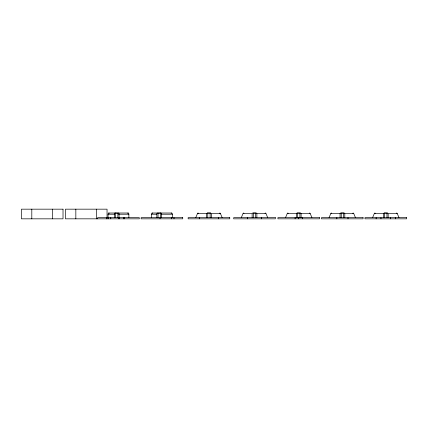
<?xml version="1.0" encoding="UTF-8"?>
<svg xmlns="http://www.w3.org/2000/svg" width="428" height="428" viewBox="0 0 428 428"><rect width="100%" height="100%" fill="white"/><g stroke="black" fill="none" stroke-linecap="round" stroke-linejoin="round"><path stroke-width="0.64" d="M108.065 217.622L108.07 214.091A1.065 0.535 -90 0 1 108.161 213.615L108.396 213.203A1.594 0.797 90 0 1 108.701 213.026L115.234 213.021M151.528 217.622L151.528 214.091A1.065 0.535 -90 0 1 151.619 213.615L151.86 213.203A1.594 0.797 -90 0 1 152.587 213.203L152.694 213.342M195.762 217.622L197.543 213.385L211.325 213.401L211.325 217.622M241.312 217.622L243.093 213.385L251.653 213.385M285.535 217.622L287.316 213.385L310.14 213.385L311.921 217.622M329.068 217.622L330.849 213.385L353.672 213.385L355.454 217.622M372.601 217.622L374.382 213.385L388.164 213.401L388.164 217.622M127.704 213.342L127.812 213.203A1.594 0.797 -90 0 1 128.116 213.026L128.239 213.026A1.594 0.797 90 0 1 128.539 213.203L128.78 213.615A1.065 0.535 90 0 1 128.871 214.091L128.871 217.622M171.163 213.342L171.27 213.203A1.594 0.797 -90 0 1 172.002 213.203L172.238 213.615A1.065 0.535 -90 0 1 172.329 214.091L172.334 217.622M152.159 213.026L157.402 213.021M171.575 213.026L160.634 213.021M115.014 212.791L118.347 212.791M157.558 212.791L160.896 212.791M207.286 212.791L210.624 212.791M252.836 212.791L256.174 212.791M297.059 212.791L300.397 212.791M340.763 212.791L344.096 212.791M384.125 212.791L387.458 212.791M118.47 213.021L128.175 213.021M211.806 213.385L220.367 213.385L222.148 217.622M388.645 213.385L397.205 213.385L398.982 217.622M108.065 214.23L114.57 214.23M118.47 214.23L128.871 214.23M151.528 214.23L156.728 214.23M161.281 214.23L172.334 214.23M108.76 213.021L108.824 213.026A1.594 0.797 -90 0 1 109.129 213.203L109.236 213.342M267.698 217.622L265.916 213.385L252.135 213.401L252.135 217.622M395.451 217.622L395.451 218.831M390.62 217.622L390.62 218.831M386.976 213.401L386.976 217.622M384.606 213.401L384.606 217.622M383.424 213.401L383.424 217.622M380.963 217.622L380.963 218.831M376.137 217.622L376.137 218.831M348.007 217.622L348.007 218.831M344.797 213.401L344.797 217.622M343.614 213.401L343.614 217.622M341.244 213.401L341.244 217.622M340.057 213.401L340.057 217.622M336.852 217.622L336.852 218.831M302.339 217.622L302.339 218.831M301.098 213.401L301.098 217.622M299.916 213.401L299.916 217.622M298.728 217.622L298.728 218.831M297.546 213.401L297.546 217.622M296.358 213.401L296.358 217.622M295.117 217.622L295.117 218.831M261.337 217.622L261.337 218.831M256.875 213.401L256.875 217.622M255.693 213.401L255.693 217.622M253.323 213.401L253.323 217.622M247.678 217.622L247.678 218.831M218.612 217.622L218.612 218.831M210.137 213.401L210.137 217.622M207.767 213.401L207.767 217.622M206.585 213.401L206.585 217.622M199.298 217.622L199.298 218.831M174.003 217.622L174.003 218.831M171.296 217.622L171.296 218.831M161.597 217.622L161.597 213.401L156.857 213.401L156.857 217.622M160.414 213.401L160.414 217.622M160.035 217.622L160.035 218.831M158.044 213.401L158.044 217.622M119.54 217.622L119.54 218.831M119.054 217.622L119.054 213.401L114.313 213.401L114.313 217.622M118.813 217.622L118.813 218.831M117.866 213.401L117.866 217.622M115.496 213.401L115.496 217.622M110.766 217.622L110.766 218.831M108.659 217.622L108.659 218.831M107.043 218.831L107.043 209.169L65.431 209.169L65.431 218.831L139.277 218.831L139.277 217.622L97.664 217.622L97.664 218.831M106.545 217.622L106.545 218.831M96.642 209.169L96.642 218.831M75.836 209.169L75.836 218.831M52.612 209.169L52.612 218.831M31.806 209.169L31.806 218.831M197.586 213.454A1.086 0.546 -90 0 1 198.426 213.379M219.484 213.379A1.086 0.546 -90 0 1 220.318 213.454M243.141 213.454A1.086 0.546 -90 0 1 243.976 213.379M265.034 213.379A1.086 0.546 -90 0 1 265.874 213.454M287.365 213.454A1.086 0.546 -90 0 1 288.199 213.379M309.257 213.379A1.086 0.546 -90 0 1 310.097 213.454M330.898 213.454A1.086 0.546 -90 0 1 331.732 213.379M352.79 213.379A1.086 0.546 -90 0 1 353.624 213.454M374.425 213.454A1.086 0.546 -90 0 1 375.265 213.379M396.323 213.379A1.086 0.546 -90 0 1 397.157 213.454M124.008 217.622L124.008 218.831L124.008 217.622M63.018 209.169L21.4 209.169L21.4 218.831L63.018 218.831L63.018 209.169M182.74 217.622L141.122 217.622L141.122 218.831L182.74 218.831L182.74 217.622M229.761 217.622L188.149 217.622L188.149 218.831L229.761 218.831L229.761 217.622M275.316 217.622L233.699 217.622L233.699 218.831L275.316 218.831L275.316 217.622M319.534 217.622L277.922 217.622L277.922 218.831L319.534 218.831L319.534 217.622M363.067 217.622L321.455 217.622L321.455 218.831L363.067 218.831L363.067 217.622M406.6 217.622L364.982 217.622L364.982 218.831L406.6 218.831L406.6 217.622"/></g></svg>
